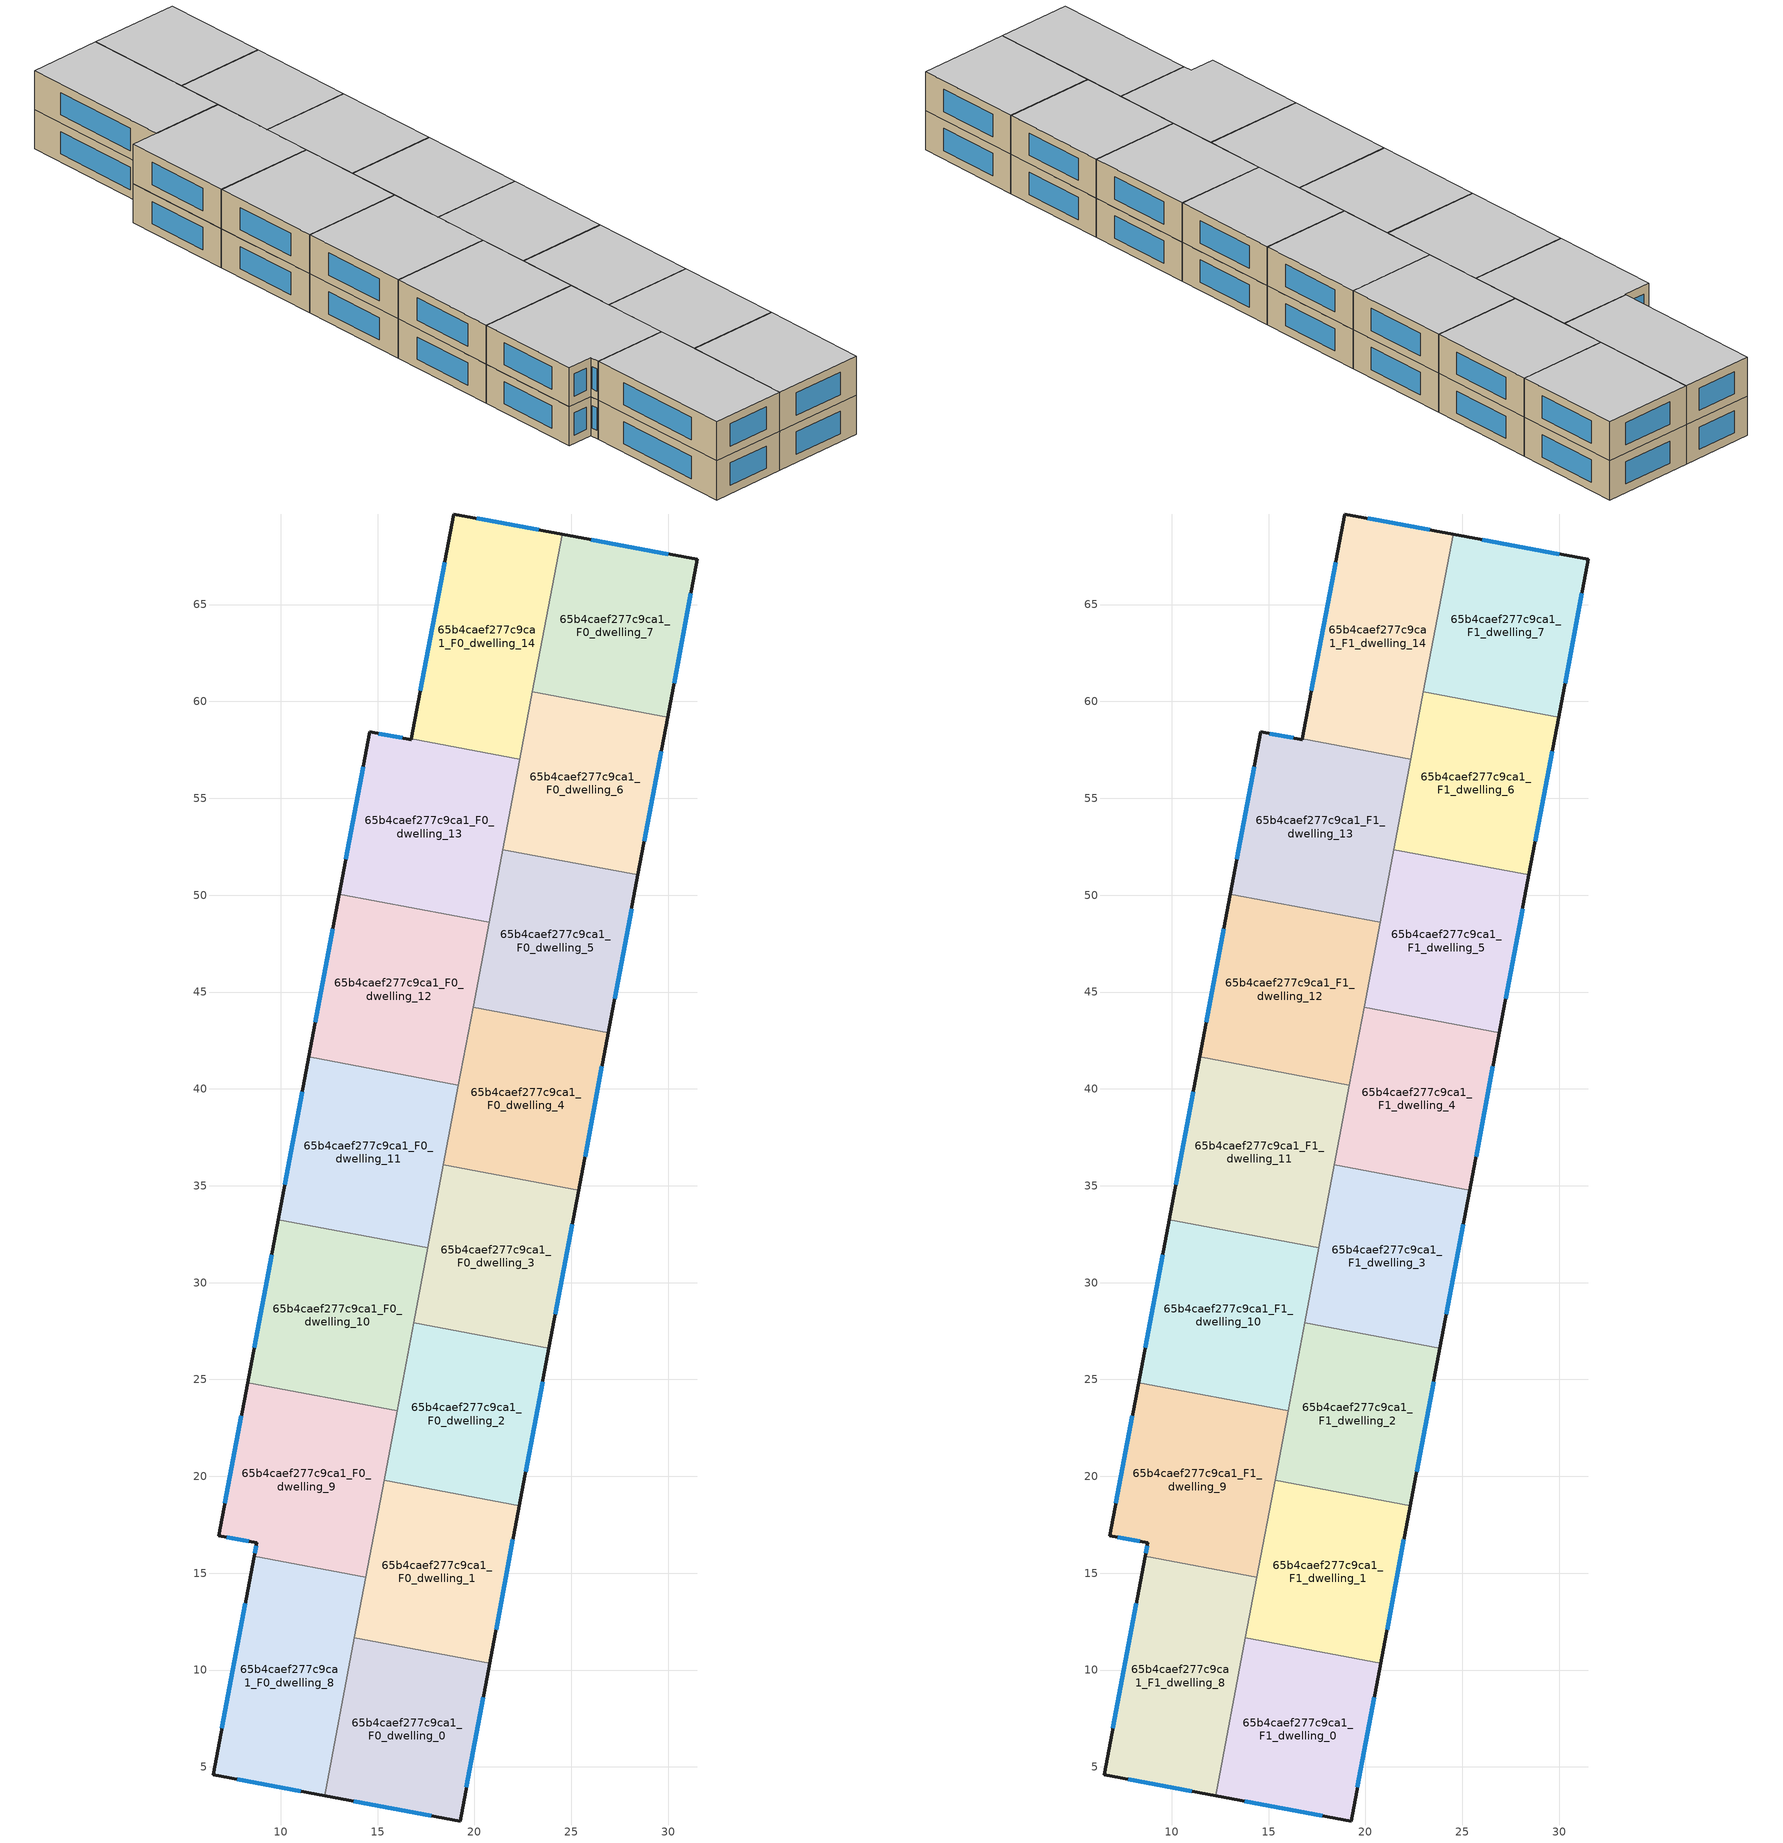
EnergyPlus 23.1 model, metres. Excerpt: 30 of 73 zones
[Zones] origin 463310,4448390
65b4caef277c9ca1_F0_dwelling_0
 floor ground (EU_floor_Construction): 20.79,10.34 19.26,2.21 12.27,3.51 13.81,11.66 z0
 wall outside (EU_wall_Construction): 12.27,3.51 19.26,2.21 20.79,10.34 z0:3
 wall to 65b4caef277c9ca1_F0_dwelling_1 (EU_wall_Construction): 20.79,10.34 13.81,11.66 z0:3
 wall to 65b4caef277c9ca1_F0_dwelling_8 (EU_wall_Construction): 13.81,11.66 12.27,3.51 z0:3
 window (EU_Window_Construction): 19.59,3.95 20.46,8.6 / 13.77,3.23 17.76,2.49 z0.64:2.36
65b4caef277c9ca1_F0_dwelling_1
 floor ground (EU_floor_Construction): 22.32,18.48 20.79,10.34 13.81,11.66 15.34,19.8 z0
 wall outside (EU_wall_Construction): 20.79,10.34 22.32,18.48 z0:3
 wall to 65b4caef277c9ca1_F0_dwelling_2 (EU_wall_Construction): 22.32,18.48 15.34,19.8 z0:3
 wall to 65b4caef277c9ca1_F0_dwelling_9 (EU_wall_Construction): 15.34,19.8 14.39,14.79 z0:3
 wall to 65b4caef277c9ca1_F0_dwelling_8 (EU_wall_Construction): 14.39,14.79 13.81,11.66 z0:3
 window (EU_Window_Construction): 21.12,12.09 21.99,16.74 z0.64:2.36
65b4caef277c9ca1_F0_dwelling_10
 floor ground (EU_floor_Construction): 17.59,31.79 16.01,23.38 8.29,24.83 9.87,33.24 z0
 wall outside (EU_wall_Construction): 9.87,33.24 8.29,24.83 z0:3
 wall to 65b4caef277c9ca1_F0_dwelling_9 (EU_wall_Construction): 8.29,24.83 16.01,23.38 z0:3
 wall to 65b4caef277c9ca1_F0_dwelling_11 (EU_wall_Construction): 17.59,31.79 9.87,33.24 z0:3
 wall to 65b4caef277c9ca1_F0_dwelling_2 (EU_wall_Construction): 16.01,23.38 16.87,27.94 z0:3
 wall to 65b4caef277c9ca1_F0_dwelling_3 (EU_wall_Construction): 16.87,27.94 17.59,31.79 z0:3
 window (EU_Window_Construction): 9.53,31.44 8.63,26.63 z0.64:2.36
65b4caef277c9ca1_F0_dwelling_11
 floor ground (EU_floor_Construction): 19.17,40.2 17.59,31.79 9.87,33.24 11.45,41.65 z0
 wall outside (EU_wall_Construction): 11.45,41.65 9.87,33.24 z0:3
 wall to 65b4caef277c9ca1_F0_dwelling_12 (EU_wall_Construction): 19.17,40.2 11.45,41.65 z0:3
 wall to 65b4caef277c9ca1_F0_dwelling_3 (EU_wall_Construction): 17.59,31.79 18.4,36.08 z0:3
 wall to 65b4caef277c9ca1_F0_dwelling_4 (EU_wall_Construction): 18.4,36.08 19.17,40.2 z0:3
 window (EU_Window_Construction): 11.11,39.85 10.21,35.04 z0.64:2.36
65b4caef277c9ca1_F0_dwelling_12
 floor ground (EU_floor_Construction): 20.76,48.6 19.17,40.2 11.45,41.65 13.03,50.06 z0
 wall outside (EU_wall_Construction): 13.03,50.06 11.45,41.65 z0:3
 wall to 65b4caef277c9ca1_F0_dwelling_13 (EU_wall_Construction): 20.76,48.6 13.03,50.06 z0:3
 wall to 65b4caef277c9ca1_F0_dwelling_5 (EU_wall_Construction): 19.93,44.22 20.76,48.6 z0:3
 wall to 65b4caef277c9ca1_F0_dwelling_4 (EU_wall_Construction): 19.17,40.2 19.93,44.22 z0:3
 window (EU_Window_Construction): 12.69,48.26 11.79,43.45 z0.64:2.36
65b4caef277c9ca1_F0_dwelling_13
 floor ground (EU_floor_Construction): 22.34,57.02 20.76,48.6 13.03,50.06 14.6,58.43 16.74,58.03 16.74,58.07 z0
 wall outside (EU_wall_Construction): 16.74,58.07 16.74,58.03 14.6,58.43 13.03,50.06 z0:3
 wall to 65b4caef277c9ca1_F0_dwelling_14 (EU_wall_Construction): 22.34,57.02 16.74,58.07 z0:3
 wall to 65b4caef277c9ca1_F0_dwelling_6 (EU_wall_Construction): 21.46,52.36 22.34,57.02 z0:3
 wall to 65b4caef277c9ca1_F0_dwelling_5 (EU_wall_Construction): 20.76,48.6 21.46,52.36 z0:3
 window (EU_Window_Construction): 14.26,56.64 13.36,51.85 / 16.28,58.12 15.06,58.34 z0.64:2.36
65b4caef277c9ca1_F0_dwelling_14
 floor ground (EU_floor_Construction): 24.52,68.63 22.34,57.02 16.74,58.07 18.93,69.67 z0
 wall outside (EU_wall_Construction): 24.52,68.63 18.93,69.67 16.74,58.07 z0:3
 wall to 65b4caef277c9ca1_F0_dwelling_7 (EU_wall_Construction): 22.99,60.5 24.52,68.63 z0:3
 wall to 65b4caef277c9ca1_F0_dwelling_6 (EU_wall_Construction): 22.34,57.02 22.99,60.5 z0:3
 window (EU_Window_Construction): 18.46,67.19 17.21,60.55 / 23.33,68.85 20.13,69.45 z0.64:2.36
65b4caef277c9ca1_F0_dwelling_2
 floor ground (EU_floor_Construction): 23.85,26.62 22.32,18.48 15.34,19.8 16.87,27.94 z0
 wall outside (EU_wall_Construction): 22.32,18.48 23.85,26.62 z0:3
 wall to 65b4caef277c9ca1_F0_dwelling_3 (EU_wall_Construction): 23.85,26.62 16.87,27.94 z0:3
 wall to 65b4caef277c9ca1_F0_dwelling_9 (EU_wall_Construction): 16.01,23.38 15.34,19.8 z0:3
 window (EU_Window_Construction): 22.65,20.23 23.52,24.88 z0.64:2.36
65b4caef277c9ca1_F0_dwelling_3
 floor ground (EU_floor_Construction): 25.38,34.76 23.85,26.62 16.87,27.94 18.4,36.08 z0
 wall outside (EU_wall_Construction): 23.85,26.62 25.38,34.76 z0:3
 wall to 65b4caef277c9ca1_F0_dwelling_4 (EU_wall_Construction): 25.38,34.76 18.4,36.08 z0:3
 window (EU_Window_Construction): 24.18,28.37 25.05,33.02 z0.64:2.36
65b4caef277c9ca1_F0_dwelling_4
 floor ground (EU_floor_Construction): 26.91,42.9 25.38,34.76 18.4,36.08 19.93,44.22 z0
 wall outside (EU_wall_Construction): 25.38,34.76 26.91,42.9 z0:3
 wall to 65b4caef277c9ca1_F0_dwelling_5 (EU_wall_Construction): 26.91,42.9 19.93,44.22 z0:3
 window (EU_Window_Construction): 25.71,36.51 26.59,41.16 z0.64:2.36
65b4caef277c9ca1_F0_dwelling_5
 floor ground (EU_floor_Construction): 28.45,51.04 26.91,42.9 19.93,44.22 21.46,52.36 z0
 wall outside (EU_wall_Construction): 26.91,42.9 28.45,51.04 z0:3
 wall to 65b4caef277c9ca1_F0_dwelling_6 (EU_wall_Construction): 28.45,51.04 21.46,52.36 z0:3
 window (EU_Window_Construction): 27.24,44.65 28.12,49.3 z0.64:2.36
65b4caef277c9ca1_F0_dwelling_6
 floor ground (EU_floor_Construction): 29.98,59.18 28.45,51.04 21.46,52.36 22.99,60.5 z0
 wall outside (EU_wall_Construction): 28.45,51.04 29.98,59.18 z0:3
 wall to 65b4caef277c9ca1_F0_dwelling_7 (EU_wall_Construction): 29.98,59.18 22.99,60.5 z0:3
 window (EU_Window_Construction): 28.77,52.79 29.65,57.44 z0.64:2.36
65b4caef277c9ca1_F0_dwelling_7
 floor ground (EU_floor_Construction): 31.51,67.33 29.98,59.18 22.99,60.5 24.52,68.63 z0
 wall outside (EU_wall_Construction): 29.98,59.18 31.51,67.33 24.52,68.63 z0:3
 window (EU_Window_Construction): 30.01,67.61 26.02,68.35 / 30.31,60.93 31.18,65.58 z0.64:2.36
65b4caef277c9ca1_F0_dwelling_8
 floor ground (EU_floor_Construction): 14.4,14.79 12.27,3.51 6.52,4.59 8.63,15.87 z0
 wall outside (EU_wall_Construction): 8.63,15.87 6.52,4.59 12.27,3.51 z0:3
 wall to 65b4caef277c9ca1_F0_dwelling_9 (EU_wall_Construction): 14.4,14.79 8.63,15.87 z0:3
 window (EU_Window_Construction): 7.75,4.36 11.04,3.74 / 8.18,13.46 6.97,7.01 z0.64:2.36
65b4caef277c9ca1_F0_dwelling_9
 floor ground (EU_floor_Construction): 16.01,23.38 14.4,14.79 8.63,15.87 8.76,16.57 6.81,16.93 8.29,24.83 z0
 wall outside (EU_wall_Construction): 8.29,24.83 6.81,16.93 8.76,16.57 8.63,15.87 z0:3
 window (EU_Window_Construction): 8.73,16.42 8.66,16.02 / 7.22,16.85 8.34,16.65 / 7.97,23.14 7.12,18.62 z0.64:2.36
65b4caef277c9ca1_F1_dwelling_0
 floor to 65b4caef277c9ca1_F0_dwelling_0 (EU_floor_Construction): 20.79,10.34 19.26,2.21 12.27,3.51 13.81,11.66 z3
 wall outside (EU_wall_Construction): 12.27,3.51 19.26,2.21 20.79,10.34 z3:6
 wall to 65b4caef277c9ca1_F1_dwelling_1 (EU_wall_Construction): 20.79,10.34 13.81,11.66 z3:6
 wall to 65b4caef277c9ca1_F1_dwelling_8 (EU_wall_Construction): 13.81,11.66 12.27,3.51 z3:6
 window (EU_Window_Construction): 19.59,3.95 20.46,8.6 / 13.77,3.23 17.76,2.49 z3.64:5.36
 ceiling to 65b4caef277c9ca1_F2_dwelling_0 (EU_floor_Construction): 19.26,2.21 20.79,10.34 13.81,11.66 12.27,3.51 z6
65b4caef277c9ca1_F1_dwelling_1
 floor to 65b4caef277c9ca1_F0_dwelling_1 (EU_floor_Construction): 22.32,18.48 20.79,10.34 13.81,11.66 15.34,19.8 z3
 wall outside (EU_wall_Construction): 20.79,10.34 22.32,18.48 z3:6
 wall to 65b4caef277c9ca1_F1_dwelling_2 (EU_wall_Construction): 22.32,18.48 15.34,19.8 z3:6
 wall to 65b4caef277c9ca1_F1_dwelling_9 (EU_wall_Construction): 15.34,19.8 14.39,14.79 z3:6
 wall to 65b4caef277c9ca1_F1_dwelling_8 (EU_wall_Construction): 14.39,14.79 13.81,11.66 z3:6
 window (EU_Window_Construction): 21.12,12.09 21.99,16.74 z3.64:5.36
 ceiling to 65b4caef277c9ca1_F2_dwelling_1 (EU_floor_Construction): 20.79,10.34 22.32,18.48 15.34,19.8 13.81,11.66 z6
65b4caef277c9ca1_F1_dwelling_10
 floor to 65b4caef277c9ca1_F0_dwelling_10 (EU_floor_Construction): 17.59,31.79 16.01,23.38 8.29,24.83 9.87,33.24 z3
 wall outside (EU_wall_Construction): 9.87,33.24 8.29,24.83 z3:6
 wall to 65b4caef277c9ca1_F1_dwelling_9 (EU_wall_Construction): 8.29,24.83 16.01,23.38 z3:6
 wall to 65b4caef277c9ca1_F1_dwelling_11 (EU_wall_Construction): 17.59,31.79 9.87,33.24 z3:6
 wall to 65b4caef277c9ca1_F1_dwelling_2 (EU_wall_Construction): 16.01,23.38 16.87,27.94 z3:6
 wall to 65b4caef277c9ca1_F1_dwelling_3 (EU_wall_Construction): 16.87,27.94 17.59,31.79 z3:6
 window (EU_Window_Construction): 9.53,31.44 8.63,26.63 z3.64:5.36
 ceiling to 65b4caef277c9ca1_F2_dwelling_10 (EU_floor_Construction): 16.01,23.38 17.59,31.79 9.87,33.24 8.29,24.83 z6
65b4caef277c9ca1_F1_dwelling_11
 floor to 65b4caef277c9ca1_F0_dwelling_11 (EU_floor_Construction): 19.17,40.2 17.59,31.79 9.87,33.24 11.45,41.65 z3
 wall outside (EU_wall_Construction): 11.45,41.65 9.87,33.24 z3:6
 wall to 65b4caef277c9ca1_F1_dwelling_12 (EU_wall_Construction): 19.17,40.2 11.45,41.65 z3:6
 wall to 65b4caef277c9ca1_F1_dwelling_3 (EU_wall_Construction): 17.59,31.79 18.4,36.08 z3:6
 wall to 65b4caef277c9ca1_F1_dwelling_4 (EU_wall_Construction): 18.4,36.08 19.17,40.2 z3:6
 window (EU_Window_Construction): 11.11,39.85 10.21,35.04 z3.64:5.36
 ceiling to 65b4caef277c9ca1_F2_dwelling_11 (EU_floor_Construction): 17.59,31.79 19.17,40.2 11.45,41.65 9.87,33.24 z6
65b4caef277c9ca1_F1_dwelling_12
 floor to 65b4caef277c9ca1_F0_dwelling_12 (EU_floor_Construction): 20.76,48.6 19.17,40.2 11.45,41.65 13.03,50.06 z3
 wall outside (EU_wall_Construction): 13.03,50.06 11.45,41.65 z3:6
 wall to 65b4caef277c9ca1_F1_dwelling_13 (EU_wall_Construction): 20.76,48.6 13.03,50.06 z3:6
 wall to 65b4caef277c9ca1_F1_dwelling_5 (EU_wall_Construction): 19.93,44.22 20.76,48.6 z3:6
 wall to 65b4caef277c9ca1_F1_dwelling_4 (EU_wall_Construction): 19.17,40.2 19.93,44.22 z3:6
 window (EU_Window_Construction): 12.69,48.26 11.79,43.45 z3.64:5.36
 ceiling to 65b4caef277c9ca1_F2_dwelling_12 (EU_floor_Construction): 19.17,40.2 20.76,48.6 13.03,50.06 11.45,41.65 z6
65b4caef277c9ca1_F1_dwelling_13
 floor to 65b4caef277c9ca1_F0_dwelling_13 (EU_floor_Construction): 22.34,57.02 20.76,48.6 13.03,50.06 14.6,58.43 16.74,58.03 16.74,58.07 z3
 wall outside (EU_wall_Construction): 16.74,58.07 16.74,58.03 14.6,58.43 13.03,50.06 z3:6
 wall to 65b4caef277c9ca1_F1_dwelling_14 (EU_wall_Construction): 22.34,57.02 16.74,58.07 z3:6
 wall to 65b4caef277c9ca1_F1_dwelling_6 (EU_wall_Construction): 21.46,52.36 22.34,57.02 z3:6
 wall to 65b4caef277c9ca1_F1_dwelling_5 (EU_wall_Construction): 20.76,48.6 21.46,52.36 z3:6
 window (EU_Window_Construction): 14.26,56.64 13.36,51.85 / 16.28,58.12 15.06,58.34 z3.64:5.36
 ceiling to 65b4caef277c9ca1_F2_dwelling_13 (EU_floor_Construction): 20.76,48.6 22.34,57.02 16.74,58.07 16.74,58.03 14.6,58.43 13.03,50.06 z6
65b4caef277c9ca1_F1_dwelling_14
 floor to 65b4caef277c9ca1_F0_dwelling_14 (EU_floor_Construction): 24.52,68.63 22.34,57.02 16.74,58.07 18.93,69.67 z3
 wall outside (EU_wall_Construction): 24.52,68.63 18.93,69.67 16.74,58.07 z3:6
 wall to 65b4caef277c9ca1_F1_dwelling_7 (EU_wall_Construction): 22.99,60.5 24.52,68.63 z3:6
 wall to 65b4caef277c9ca1_F1_dwelling_6 (EU_wall_Construction): 22.34,57.02 22.99,60.5 z3:6
 window (EU_Window_Construction): 18.46,67.19 17.21,60.55 / 23.33,68.85 20.13,69.45 z3.64:5.36
 ceiling to 65b4caef277c9ca1_F2_dwelling_14 (EU_floor_Construction): 22.34,57.02 24.52,68.63 18.93,69.67 16.74,58.07 z6
65b4caef277c9ca1_F1_dwelling_2
 floor to 65b4caef277c9ca1_F0_dwelling_2 (EU_floor_Construction): 23.85,26.62 22.32,18.48 15.34,19.8 16.87,27.94 z3
 wall outside (EU_wall_Construction): 22.32,18.48 23.85,26.62 z3:6
 wall to 65b4caef277c9ca1_F1_dwelling_3 (EU_wall_Construction): 23.85,26.62 16.87,27.94 z3:6
 wall to 65b4caef277c9ca1_F1_dwelling_9 (EU_wall_Construction): 16.01,23.38 15.34,19.8 z3:6
 window (EU_Window_Construction): 22.65,20.23 23.52,24.88 z3.64:5.36
 ceiling to 65b4caef277c9ca1_F2_dwelling_2 (EU_floor_Construction): 22.32,18.48 23.85,26.62 16.87,27.94 15.34,19.8 z6
65b4caef277c9ca1_F1_dwelling_3
 floor to 65b4caef277c9ca1_F0_dwelling_3 (EU_floor_Construction): 25.38,34.76 23.85,26.62 16.87,27.94 18.4,36.08 z3
 wall outside (EU_wall_Construction): 23.85,26.62 25.38,34.76 z3:6
 wall to 65b4caef277c9ca1_F1_dwelling_4 (EU_wall_Construction): 25.38,34.76 18.4,36.08 z3:6
 window (EU_Window_Construction): 24.18,28.37 25.05,33.02 z3.64:5.36
 ceiling to 65b4caef277c9ca1_F2_dwelling_3 (EU_floor_Construction): 23.85,26.62 25.38,34.76 18.4,36.08 16.87,27.94 z6
65b4caef277c9ca1_F1_dwelling_4
 floor to 65b4caef277c9ca1_F0_dwelling_4 (EU_floor_Construction): 26.91,42.9 25.38,34.76 18.4,36.08 19.93,44.22 z3
 wall outside (EU_wall_Construction): 25.38,34.76 26.91,42.9 z3:6
 wall to 65b4caef277c9ca1_F1_dwelling_5 (EU_wall_Construction): 26.91,42.9 19.93,44.22 z3:6
 window (EU_Window_Construction): 25.71,36.51 26.59,41.16 z3.64:5.36
 ceiling to 65b4caef277c9ca1_F2_dwelling_4 (EU_floor_Construction): 25.38,34.76 26.91,42.9 19.93,44.22 18.4,36.08 z6
65b4caef277c9ca1_F1_dwelling_5
 floor to 65b4caef277c9ca1_F0_dwelling_5 (EU_floor_Construction): 28.45,51.04 26.91,42.9 19.93,44.22 21.46,52.36 z3
 wall outside (EU_wall_Construction): 26.91,42.9 28.45,51.04 z3:6
 wall to 65b4caef277c9ca1_F1_dwelling_6 (EU_wall_Construction): 28.45,51.04 21.46,52.36 z3:6
 window (EU_Window_Construction): 27.24,44.65 28.12,49.3 z3.64:5.36
 ceiling to 65b4caef277c9ca1_F2_dwelling_5 (EU_floor_Construction): 26.91,42.9 28.45,51.04 21.46,52.36 19.93,44.22 z6
65b4caef277c9ca1_F1_dwelling_6
 floor to 65b4caef277c9ca1_F0_dwelling_6 (EU_floor_Construction): 29.98,59.18 28.45,51.04 21.46,52.36 22.99,60.5 z3
 wall outside (EU_wall_Construction): 28.45,51.04 29.98,59.18 z3:6
 wall to 65b4caef277c9ca1_F1_dwelling_7 (EU_wall_Construction): 29.98,59.18 22.99,60.5 z3:6
 window (EU_Window_Construction): 28.77,52.79 29.65,57.44 z3.64:5.36
 ceiling to 65b4caef277c9ca1_F2_dwelling_6 (EU_floor_Construction): 28.45,51.04 29.98,59.18 22.99,60.5 21.46,52.36 z6
65b4caef277c9ca1_F1_dwelling_7
 floor to 65b4caef277c9ca1_F0_dwelling_7 (EU_floor_Construction): 31.51,67.33 29.98,59.18 22.99,60.5 24.52,68.63 z3
 wall outside (EU_wall_Construction): 29.98,59.18 31.51,67.33 24.52,68.63 z3:6
 window (EU_Window_Construction): 30.01,67.61 26.02,68.35 / 30.31,60.93 31.18,65.58 z3.64:5.36
 ceiling to 65b4caef277c9ca1_F2_dwelling_7 (EU_floor_Construction): 29.98,59.18 31.51,67.33 24.52,68.63 22.99,60.5 z6
65b4caef277c9ca1_F1_dwelling_8
 floor to 65b4caef277c9ca1_F0_dwelling_8 (EU_floor_Construction): 14.4,14.79 12.27,3.51 6.52,4.59 8.63,15.87 z3
 wall outside (EU_wall_Construction): 8.63,15.87 6.52,4.59 12.27,3.51 z3:6
 wall to 65b4caef277c9ca1_F1_dwelling_9 (EU_wall_Construction): 14.4,14.79 8.63,15.87 z3:6
 window (EU_Window_Construction): 7.75,4.36 11.04,3.74 / 8.18,13.46 6.97,7.01 z3.64:5.36
 ceiling to 65b4caef277c9ca1_F2_dwelling_8 (EU_floor_Construction): 12.27,3.51 14.4,14.79 8.63,15.87 6.52,4.59 z6
65b4caef277c9ca1_F1_dwelling_9
 floor to 65b4caef277c9ca1_F0_dwelling_9 (EU_floor_Construction): 16.01,23.38 14.4,14.79 8.63,15.87 8.76,16.57 6.81,16.93 8.29,24.83 z3
 wall outside (EU_wall_Construction): 8.29,24.83 6.81,16.93 8.76,16.57 8.63,15.87 z3:6
 window (EU_Window_Construction): 8.73,16.42 8.66,16.02 / 7.22,16.85 8.34,16.65 / 7.97,23.14 7.12,18.62 z3.64:5.36
 ceiling to 65b4caef277c9ca1_F2_dwelling_9 (EU_floor_Construction): 14.4,14.79 16.01,23.38 8.29,24.83 6.81,16.93 8.76,16.57 8.63,15.87 z6
[Building]
EU S2 Campaign: North Axis=0; Terrain=City; Solar Distribution=FullExterior
[Site:Location]
Yerevan-Zvartnots.Intl.AP: Latitude=40.15; Longitude=44.383; Time Zone=4; Elevation=854
[SizingPeriod:WeatherFileDays]
AnnualSizingPeriod: Begin Month=1; Begin Day of Month=1; End Month=12; End Day of Month=31; Day of Week for Start Day=Monday; Use Weather File Daylight Saving Period=No; Use Weather File Rain and Snow Indicators=No
[MATERIAL]
EU_InternalMass_Material: Roughness=MediumRough; Thickness=0.1; Conductivity=1; Density=1800; Specific Heat=900; Thermal Absorptance=0.9; Solar Absorptance=0.7; Visible Absorptance=0.7
[MATERIAL:NOMASS] Roughness=MediumRough; Thermal Absorptance=0.9; Solar Absorptance=0.7; Visible Absorptance=0.7
Name | Thermal Resistance
EU_wall_NoMass | 1.05043
EU_floor_NoMass | 0.478065
[WINDOWMATERIAL:SIMPLEGLAZINGSYSTEM]
EU_Window_SimpleGlazing: UFactor=2.5566; Solar Heat Gain Coefficient=0.75; Visible Transmittance=0.75
[CONSTRUCTION]
EU_wall_Construction: EU_wall_NoMass
EU_floor_Construction: EU_floor_NoMass
EU_Window_Construction: EU_Window_SimpleGlazing
EU_InternalMass_Construction: EU_InternalMass_Material
[ZONE] Type=1; Multiplier=1; Ceiling Height=autocalculate; Floor Area=autocalculate; Part of Total Floor Area=Yes
Name | Volume
65b4caef277c9ca1_F0_dwelling_0; 65b4caef277c9ca1_F1_dwelling_0 | 176.543
65b4caef277c9ca1_F0_dwelling_1; 65b4caef277c9ca1_F1_dwelling_1; 65b4caef277c9ca1_F0_dwelling_4; 65b4caef277c9ca1_F1_dwelling_4 | 176.547
65b4caef277c9ca1_F0_dwelling_10; 65b4caef277c9ca1_F1_dwelling_10; 65b4caef277c9ca1_F0_dwelling_8; 65b4caef277c9ca1_F1_dwelling_8 | 201.765
65b4caef277c9ca1_F0_dwelling_11; 65b4caef277c9ca1_F1_dwelling_11 | 201.746
65b4caef277c9ca1_F0_dwelling_12; 65b4caef277c9ca1_F1_dwelling_12 | 201.766
65b4caef277c9ca1_F0_dwelling_13; 65b4caef277c9ca1_F1_dwelling_13 | 201.764
65b4caef277c9ca1_F0_dwelling_14; 65b4caef277c9ca1_F1_dwelling_14 | 201.773
65b4caef277c9ca1_F0_dwelling_2; 65b4caef277c9ca1_F1_dwelling_2 | 176.546
65b4caef277c9ca1_F0_dwelling_3; 65b4caef277c9ca1_F1_dwelling_3 | 176.537
65b4caef277c9ca1_F0_dwelling_5; 65b4caef277c9ca1_F1_dwelling_5 | 176.545
65b4caef277c9ca1_F0_dwelling_6; 65b4caef277c9ca1_F1_dwelling_6 | 176.538
65b4caef277c9ca1_F0_dwelling_7; 65b4caef277c9ca1_F1_dwelling_7 | 176.549
65b4caef277c9ca1_F0_dwelling_9; 65b4caef277c9ca1_F1_dwelling_9 | 201.754
[INTERNALMASS] Construction=EU_InternalMass_Construction
Name | Zone or ZoneList | Surface Area
65b4caef277c9ca1_F0_dwelling_0_EU_InternalMass | 65b4caef277c9ca1_F0_dwelling_0 | 58.8477
65b4caef277c9ca1_F0_dwelling_1_EU_InternalMass | 65b4caef277c9ca1_F0_dwelling_1 | 58.8491
65b4caef277c9ca1_F0_dwelling_2_EU_InternalMass | 65b4caef277c9ca1_F0_dwelling_2 | 58.8484
65b4caef277c9ca1_F0_dwelling_3_EU_InternalMass | 65b4caef277c9ca1_F0_dwelling_3 | 58.8457
65b4caef277c9ca1_F0_dwelling_4_EU_InternalMass | 65b4caef277c9ca1_F0_dwelling_4 | 58.8491
65b4caef277c9ca1_F0_dwelling_5_EU_InternalMass | 65b4caef277c9ca1_F0_dwelling_5 | 58.8484
65b4caef277c9ca1_F0_dwelling_6_EU_InternalMass | 65b4caef277c9ca1_F0_dwelling_6 | 58.8457
65b4caef277c9ca1_F0_dwelling_7_EU_InternalMass | 65b4caef277c9ca1_F0_dwelling_7 | 58.8496
65b4caef277c9ca1_F0_dwelling_8_EU_InternalMass | 65b4caef277c9ca1_F0_dwelling_8 | 67.2549
65b4caef277c9ca1_F0_dwelling_9_EU_InternalMass | 65b4caef277c9ca1_F0_dwelling_9 | 67.2516
65b4caef277c9ca1_F0_dwelling_10_EU_InternalMass | 65b4caef277c9ca1_F0_dwelling_10 | 67.2549
65b4caef277c9ca1_F0_dwelling_11_EU_InternalMass | 65b4caef277c9ca1_F0_dwelling_11 | 67.2487
65b4caef277c9ca1_F0_dwelling_12_EU_InternalMass | 65b4caef277c9ca1_F0_dwelling_12 | 67.2554
65b4caef277c9ca1_F0_dwelling_13_EU_InternalMass | 65b4caef277c9ca1_F0_dwelling_13 | 67.2547
65b4caef277c9ca1_F0_dwelling_14_EU_InternalMass | 65b4caef277c9ca1_F0_dwelling_14 | 67.2577
65b4caef277c9ca1_F1_dwelling_0_EU_InternalMass | 65b4caef277c9ca1_F1_dwelling_0 | 58.8477
65b4caef277c9ca1_F1_dwelling_1_EU_InternalMass | 65b4caef277c9ca1_F1_dwelling_1 | 58.8491
65b4caef277c9ca1_F1_dwelling_2_EU_InternalMass | 65b4caef277c9ca1_F1_dwelling_2 | 58.8484
65b4caef277c9ca1_F1_dwelling_3_EU_InternalMass | 65b4caef277c9ca1_F1_dwelling_3 | 58.8457
65b4caef277c9ca1_F1_dwelling_4_EU_InternalMass | 65b4caef277c9ca1_F1_dwelling_4 | 58.8491
65b4caef277c9ca1_F1_dwelling_5_EU_InternalMass | 65b4caef277c9ca1_F1_dwelling_5 | 58.8484
65b4caef277c9ca1_F1_dwelling_6_EU_InternalMass | 65b4caef277c9ca1_F1_dwelling_6 | 58.8457
65b4caef277c9ca1_F1_dwelling_7_EU_InternalMass | 65b4caef277c9ca1_F1_dwelling_7 | 58.8496
65b4caef277c9ca1_F1_dwelling_8_EU_InternalMass | 65b4caef277c9ca1_F1_dwelling_8 | 67.2549
65b4caef277c9ca1_F1_dwelling_9_EU_InternalMass | 65b4caef277c9ca1_F1_dwelling_9 | 67.2516
65b4caef277c9ca1_F1_dwelling_10_EU_InternalMass | 65b4caef277c9ca1_F1_dwelling_10 | 67.2549
65b4caef277c9ca1_F1_dwelling_11_EU_InternalMass | 65b4caef277c9ca1_F1_dwelling_11 | 67.2487
65b4caef277c9ca1_F1_dwelling_12_EU_InternalMass | 65b4caef277c9ca1_F1_dwelling_12 | 67.2554
65b4caef277c9ca1_F1_dwelling_13_EU_InternalMass | 65b4caef277c9ca1_F1_dwelling_13 | 67.2547
65b4caef277c9ca1_F1_dwelling_14_EU_InternalMass | 65b4caef277c9ca1_F1_dwelling_14 | 67.2577
[OTHEREQUIPMENT] Fuel Type=Electricity; Design Level Calculation Method=Watts/Area; Power per Zone Floor Area=1; Fraction Latent=0; Fraction Radiant=0; Fraction Lost=0; Carbon Dioxide Generation Rate=0; EndUse Subcategory=EU_Step8_InternalGains
Name | Zone or ZoneList or Space or SpaceList | Schedule
EU_Step8_InternalGain_65b4caef277c9ca1_F0_dwelling_0_f000 | 65b4caef277c9ca1_F0_dwelling_0 | EU_Step8_GainSchedule_65b4caef277c9ca1_F0_dwelling_0_f000
EU_Step8_InternalGain_65b4caef277c9ca1_F0_dwelling_1_f000 | 65b4caef277c9ca1_F0_dwelling_1 | EU_Step8_GainSchedule_65b4caef277c9ca1_F0_dwelling_1_f000
EU_Step8_InternalGain_65b4caef277c9ca1_F0_dwelling_2_f000 | 65b4caef277c9ca1_F0_dwelling_2 | EU_Step8_GainSchedule_65b4caef277c9ca1_F0_dwelling_2_f000
EU_Step8_InternalGain_65b4caef277c9ca1_F0_dwelling_3_f000 | 65b4caef277c9ca1_F0_dwelling_3 | EU_Step8_GainSchedule_65b4caef277c9ca1_F0_dwelling_3_f000
EU_Step8_InternalGain_65b4caef277c9ca1_F0_dwelling_4_f000 | 65b4caef277c9ca1_F0_dwelling_4 | EU_Step8_GainSchedule_65b4caef277c9ca1_F0_dwelling_4_f000
EU_Step8_InternalGain_65b4caef277c9ca1_F0_dwelling_5_f000 | 65b4caef277c9ca1_F0_dwelling_5 | EU_Step8_GainSchedule_65b4caef277c9ca1_F0_dwelling_5_f000
EU_Step8_InternalGain_65b4caef277c9ca1_F0_dwelling_6_f000 | 65b4caef277c9ca1_F0_dwelling_6 | EU_Step8_GainSchedule_65b4caef277c9ca1_F0_dwelling_6_f000
EU_Step8_InternalGain_65b4caef277c9ca1_F0_dwelling_7_f000 | 65b4caef277c9ca1_F0_dwelling_7 | EU_Step8_GainSchedule_65b4caef277c9ca1_F0_dwelling_7_f000
EU_Step8_InternalGain_65b4caef277c9ca1_F0_dwelling_8_f000 | 65b4caef277c9ca1_F0_dwelling_8 | EU_Step8_GainSchedule_65b4caef277c9ca1_F0_dwelling_8_f000
EU_Step8_InternalGain_65b4caef277c9ca1_F0_dwelling_9_f000 | 65b4caef277c9ca1_F0_dwelling_9 | EU_Step8_GainSchedule_65b4caef277c9ca1_F0_dwelling_9_f000
EU_Step8_InternalGain_65b4caef277c9ca1_F0_dwelling_10_f000 | 65b4caef277c9ca1_F0_dwelling_10 | EU_Step8_GainSchedule_65b4caef277c9ca1_F0_dwelling_10_f000
EU_Step8_InternalGain_65b4caef277c9ca1_F0_dwelling_11_f000 | 65b4caef277c9ca1_F0_dwelling_11 | EU_Step8_GainSchedule_65b4caef277c9ca1_F0_dwelling_11_f000
EU_Step8_InternalGain_65b4caef277c9ca1_F0_dwelling_12_f000 | 65b4caef277c9ca1_F0_dwelling_12 | EU_Step8_GainSchedule_65b4caef277c9ca1_F0_dwelling_12_f000
EU_Step8_InternalGain_65b4caef277c9ca1_F0_dwelling_13_f000 | 65b4caef277c9ca1_F0_dwelling_13 | EU_Step8_GainSchedule_65b4caef277c9ca1_F0_dwelling_13_f000
EU_Step8_InternalGain_65b4caef277c9ca1_F0_dwelling_14_f000 | 65b4caef277c9ca1_F0_dwelling_14 | EU_Step8_GainSchedule_65b4caef277c9ca1_F0_dwelling_14_f000
EU_Step8_InternalGain_65b4caef277c9ca1_F1_dwelling_0_f000 | 65b4caef277c9ca1_F1_dwelling_0 | EU_Step8_GainSchedule_65b4caef277c9ca1_F1_dwelling_0_f000
EU_Step8_InternalGain_65b4caef277c9ca1_F1_dwelling_1_f000 | 65b4caef277c9ca1_F1_dwelling_1 | EU_Step8_GainSchedule_65b4caef277c9ca1_F1_dwelling_1_f000
EU_Step8_InternalGain_65b4caef277c9ca1_F1_dwelling_2_f000 | 65b4caef277c9ca1_F1_dwelling_2 | EU_Step8_GainSchedule_65b4caef277c9ca1_F1_dwelling_2_f000
EU_Step8_InternalGain_65b4caef277c9ca1_F1_dwelling_3_f000 | 65b4caef277c9ca1_F1_dwelling_3 | EU_Step8_GainSchedule_65b4caef277c9ca1_F1_dwelling_3_f000
EU_Step8_InternalGain_65b4caef277c9ca1_F1_dwelling_4_f000 | 65b4caef277c9ca1_F1_dwelling_4 | EU_Step8_GainSchedule_65b4caef277c9ca1_F1_dwelling_4_f000
EU_Step8_InternalGain_65b4caef277c9ca1_F1_dwelling_5_f000 | 65b4caef277c9ca1_F1_dwelling_5 | EU_Step8_GainSchedule_65b4caef277c9ca1_F1_dwelling_5_f000
EU_Step8_InternalGain_65b4caef277c9ca1_F1_dwelling_6_f000 | 65b4caef277c9ca1_F1_dwelling_6 | EU_Step8_GainSchedule_65b4caef277c9ca1_F1_dwelling_6_f000
EU_Step8_InternalGain_65b4caef277c9ca1_F1_dwelling_7_f000 | 65b4caef277c9ca1_F1_dwelling_7 | EU_Step8_GainSchedule_65b4caef277c9ca1_F1_dwelling_7_f000
EU_Step8_InternalGain_65b4caef277c9ca1_F1_dwelling_8_f000 | 65b4caef277c9ca1_F1_dwelling_8 | EU_Step8_GainSchedule_65b4caef277c9ca1_F1_dwelling_8_f000
EU_Step8_InternalGain_65b4caef277c9ca1_F1_dwelling_9_f000 | 65b4caef277c9ca1_F1_dwelling_9 | EU_Step8_GainSchedule_65b4caef277c9ca1_F1_dwelling_9_f000
EU_Step8_InternalGain_65b4caef277c9ca1_F1_dwelling_10_f000 | 65b4caef277c9ca1_F1_dwelling_10 | EU_Step8_GainSchedule_65b4caef277c9ca1_F1_dwelling_10_f000
EU_Step8_InternalGain_65b4caef277c9ca1_F1_dwelling_11_f000 | 65b4caef277c9ca1_F1_dwelling_11 | EU_Step8_GainSchedule_65b4caef277c9ca1_F1_dwelling_11_f000
EU_Step8_InternalGain_65b4caef277c9ca1_F1_dwelling_12_f000 | 65b4caef277c9ca1_F1_dwelling_12 | EU_Step8_GainSchedule_65b4caef277c9ca1_F1_dwelling_12_f000
EU_Step8_InternalGain_65b4caef277c9ca1_F1_dwelling_13_f000 | 65b4caef277c9ca1_F1_dwelling_13 | EU_Step8_GainSchedule_65b4caef277c9ca1_F1_dwelling_13_f000
EU_Step8_InternalGain_65b4caef277c9ca1_F1_dwelling_14_f000 | 65b4caef277c9ca1_F1_dwelling_14 | EU_Step8_GainSchedule_65b4caef277c9ca1_F1_dwelling_14_f000
[ZONEVENTILATION:DESIGNFLOWRATE] Schedule=EU_AlwaysOn; Design Flow Rate Calculation Method=AirChanges/Hour; Air Changes per Hour=0.557805; Ventilation Type=Natural; Fan Pressure Rise=0; Fan Total Efficiency=1; Constant Term Coefficient=1; Temperature Term Coefficient=0; Velocity Term Coefficient=0; Velocity Squared Term Coefficient=0; Minimum Indoor Temperature=-100; Maximum Indoor Temperature=100; Delta Temperature=-100; Minimum Outdoor Temperature=-100; Maximum Outdoor Temperature=100; Maximum Wind Speed=40
Name | Zone or ZoneList or Space or SpaceList
EU_ConstantAir_65b4caef277c9ca1_F0_dwelling_0 | 65b4caef277c9ca1_F0_dwelling_0
EU_ConstantAir_65b4caef277c9ca1_F0_dwelling_1 | 65b4caef277c9ca1_F0_dwelling_1
EU_ConstantAir_65b4caef277c9ca1_F0_dwelling_2 | 65b4caef277c9ca1_F0_dwelling_2
EU_ConstantAir_65b4caef277c9ca1_F0_dwelling_3 | 65b4caef277c9ca1_F0_dwelling_3
EU_ConstantAir_65b4caef277c9ca1_F0_dwelling_4 | 65b4caef277c9ca1_F0_dwelling_4
EU_ConstantAir_65b4caef277c9ca1_F0_dwelling_5 | 65b4caef277c9ca1_F0_dwelling_5
EU_ConstantAir_65b4caef277c9ca1_F0_dwelling_6 | 65b4caef277c9ca1_F0_dwelling_6
EU_ConstantAir_65b4caef277c9ca1_F0_dwelling_7 | 65b4caef277c9ca1_F0_dwelling_7
EU_ConstantAir_65b4caef277c9ca1_F0_dwelling_8 | 65b4caef277c9ca1_F0_dwelling_8
EU_ConstantAir_65b4caef277c9ca1_F0_dwelling_9 | 65b4caef277c9ca1_F0_dwelling_9
EU_ConstantAir_65b4caef277c9ca1_F0_dwelling_10 | 65b4caef277c9ca1_F0_dwelling_10
EU_ConstantAir_65b4caef277c9ca1_F0_dwelling_11 | 65b4caef277c9ca1_F0_dwelling_11
EU_ConstantAir_65b4caef277c9ca1_F0_dwelling_12 | 65b4caef277c9ca1_F0_dwelling_12
EU_ConstantAir_65b4caef277c9ca1_F0_dwelling_13 | 65b4caef277c9ca1_F0_dwelling_13
EU_ConstantAir_65b4caef277c9ca1_F0_dwelling_14 | 65b4caef277c9ca1_F0_dwelling_14
EU_ConstantAir_65b4caef277c9ca1_F1_dwelling_0 | 65b4caef277c9ca1_F1_dwelling_0
EU_ConstantAir_65b4caef277c9ca1_F1_dwelling_1 | 65b4caef277c9ca1_F1_dwelling_1
EU_ConstantAir_65b4caef277c9ca1_F1_dwelling_2 | 65b4caef277c9ca1_F1_dwelling_2
EU_ConstantAir_65b4caef277c9ca1_F1_dwelling_3 | 65b4caef277c9ca1_F1_dwelling_3
EU_ConstantAir_65b4caef277c9ca1_F1_dwelling_4 | 65b4caef277c9ca1_F1_dwelling_4
EU_ConstantAir_65b4caef277c9ca1_F1_dwelling_5 | 65b4caef277c9ca1_F1_dwelling_5
EU_ConstantAir_65b4caef277c9ca1_F1_dwelling_6 | 65b4caef277c9ca1_F1_dwelling_6
EU_ConstantAir_65b4caef277c9ca1_F1_dwelling_7 | 65b4caef277c9ca1_F1_dwelling_7
EU_ConstantAir_65b4caef277c9ca1_F1_dwelling_8 | 65b4caef277c9ca1_F1_dwelling_8
EU_ConstantAir_65b4caef277c9ca1_F1_dwelling_9 | 65b4caef277c9ca1_F1_dwelling_9
EU_ConstantAir_65b4caef277c9ca1_F1_dwelling_10 | 65b4caef277c9ca1_F1_dwelling_10
EU_ConstantAir_65b4caef277c9ca1_F1_dwelling_11 | 65b4caef277c9ca1_F1_dwelling_11
EU_ConstantAir_65b4caef277c9ca1_F1_dwelling_12 | 65b4caef277c9ca1_F1_dwelling_12
EU_ConstantAir_65b4caef277c9ca1_F1_dwelling_13 | 65b4caef277c9ca1_F1_dwelling_13
EU_ConstantAir_65b4caef277c9ca1_F1_dwelling_14 | 65b4caef277c9ca1_F1_dwelling_14
[HVACTEMPLATE:THERMOSTAT] Constant Heating Setpoint=20; Constant Cooling Setpoint=50
EU_HeatOnly_65b4caef277c9ca1_F0_dwelling_0; EU_HeatOnly_65b4caef277c9ca1_F0_dwelling_1; EU_HeatOnly_65b4caef277c9ca1_F0_dwelling_2; EU_HeatOnly_65b4caef277c9ca1_F0_dwelling_3; EU_HeatOnly_65b4caef277c9ca1_F0_dwelling_4; EU_HeatOnly_65b4caef277c9ca1_F0_dwelling_5; EU_HeatOnly_65b4caef277c9ca1_F0_dwelling_6; EU_HeatOnly_65b4caef277c9ca1_F0_dwelling_7; EU_HeatOnly_65b4caef277c9ca1_F0_dwelling_8; EU_HeatOnly_65b4caef277c9ca1_F0_dwelling_9; EU_HeatOnly_65b4caef277c9ca1_F0_dwelling_10; EU_HeatOnly_65b4caef277c9ca1_F0_dwelling_11; EU_HeatOnly_65b4caef277c9ca1_F0_dwelling_12; EU_HeatOnly_65b4caef277c9ca1_F0_dwelling_13; EU_HeatOnly_65b4caef277c9ca1_F0_dwelling_14; EU_HeatOnly_65b4caef277c9ca1_F1_dwelling_0; EU_HeatOnly_65b4caef277c9ca1_F1_dwelling_1; EU_HeatOnly_65b4caef277c9ca1_F1_dwelling_2; EU_HeatOnly_65b4caef277c9ca1_F1_dwelling_3; EU_HeatOnly_65b4caef277c9ca1_F1_dwelling_4; EU_HeatOnly_65b4caef277c9ca1_F1_dwelling_5; EU_HeatOnly_65b4caef277c9ca1_F1_dwelling_6; EU_HeatOnly_65b4caef277c9ca1_F1_dwelling_7; EU_HeatOnly_65b4caef277c9ca1_F1_dwelling_8; EU_HeatOnly_65b4caef277c9ca1_F1_dwelling_9; EU_HeatOnly_65b4caef277c9ca1_F1_dwelling_10; EU_HeatOnly_65b4caef277c9ca1_F1_dwelling_11; EU_HeatOnly_65b4caef277c9ca1_F1_dwelling_12; EU_HeatOnly_65b4caef277c9ca1_F1_dwelling_13; EU_HeatOnly_65b4caef277c9ca1_F1_dwelling_14; EU_HeatOnly_65b4caef277c9ca1_F2_dwelling_0; EU_HeatOnly_65b4caef277c9ca1_F2_dwelling_1; EU_HeatOnly_65b4caef277c9ca1_F2_dwelling_2; EU_HeatOnly_65b4caef277c9ca1_F2_dwelling_3; EU_HeatOnly_65b4caef277c9ca1_F2_dwelling_4; EU_HeatOnly_65b4caef277c9ca1_F2_dwelling_5; EU_HeatOnly_65b4caef277c9ca1_F2_dwelling_6; EU_HeatOnly_65b4caef277c9ca1_F2_dwelling_7; EU_HeatOnly_65b4caef277c9ca1_F2_dwelling_8; EU_HeatOnly_65b4caef277c9ca1_F2_dwelling_9; EU_HeatOnly_65b4caef277c9ca1_F2_dwelling_10; EU_HeatOnly_65b4caef277c9ca1_F2_dwelling_11; EU_HeatOnly_65b4caef277c9ca1_F2_dwelling_12
[HVACTEMPLATE:ZONE:IDEALLOADSAIRSYSTEM] System Availability Schedule=EU_AlwaysOn; Maximum Heating Supply Air Temperature=50; Minimum Cooling Supply Air Temperature=13; Maximum Heating Supply Air Humidity Ratio=0.0156; Minimum Cooling Supply Air Humidity Ratio=0.0077; Heating Limit=NoLimit; Cooling Limit=NoLimit; Heating Availability Schedule=EU_AlwaysOn; Cooling Availability Schedule=EU_CoolingOff; Dehumidification Control Type=ConstantSensibleHeatRatio; Cooling Sensible Heat Ratio=0.7; Dehumidification Setpoint=60; Humidification Control Type=None; Humidification Setpoint=30; Outdoor Air Method=None; Outdoor Air Flow Rate per Person=0.00944; Outdoor Air Flow Rate per Zone Floor Area=0; Outdoor Air Flow Rate per Zone=0; Demand Controlled Ventilation Type=None; Outdoor Air Economizer Type=NoEconomizer; Heat Recovery Type=None; Sensible Heat Recovery Effectiveness=0.7; Latent Heat Recovery Effectiveness=0.65
Name | Template Thermostat
65b4caef277c9ca1_F0_dwelling_0 | EU_HeatOnly_65b4caef277c9ca1_F0_dwelling_0
65b4caef277c9ca1_F0_dwelling_1 | EU_HeatOnly_65b4caef277c9ca1_F0_dwelling_1
65b4caef277c9ca1_F0_dwelling_2 | EU_HeatOnly_65b4caef277c9ca1_F0_dwelling_2
65b4caef277c9ca1_F0_dwelling_3 | EU_HeatOnly_65b4caef277c9ca1_F0_dwelling_3
65b4caef277c9ca1_F0_dwelling_4 | EU_HeatOnly_65b4caef277c9ca1_F0_dwelling_4
65b4caef277c9ca1_F0_dwelling_5 | EU_HeatOnly_65b4caef277c9ca1_F0_dwelling_5
65b4caef277c9ca1_F0_dwelling_6 | EU_HeatOnly_65b4caef277c9ca1_F0_dwelling_6
65b4caef277c9ca1_F0_dwelling_7 | EU_HeatOnly_65b4caef277c9ca1_F0_dwelling_7
65b4caef277c9ca1_F0_dwelling_8 | EU_HeatOnly_65b4caef277c9ca1_F0_dwelling_8
65b4caef277c9ca1_F0_dwelling_9 | EU_HeatOnly_65b4caef277c9ca1_F0_dwelling_9
65b4caef277c9ca1_F0_dwelling_10 | EU_HeatOnly_65b4caef277c9ca1_F0_dwelling_10
65b4caef277c9ca1_F0_dwelling_11 | EU_HeatOnly_65b4caef277c9ca1_F0_dwelling_11
65b4caef277c9ca1_F0_dwelling_12 | EU_HeatOnly_65b4caef277c9ca1_F0_dwelling_12
65b4caef277c9ca1_F0_dwelling_13 | EU_HeatOnly_65b4caef277c9ca1_F0_dwelling_13
65b4caef277c9ca1_F0_dwelling_14 | EU_HeatOnly_65b4caef277c9ca1_F0_dwelling_14
65b4caef277c9ca1_F1_dwelling_0 | EU_HeatOnly_65b4caef277c9ca1_F1_dwelling_0
65b4caef277c9ca1_F1_dwelling_1 | EU_HeatOnly_65b4caef277c9ca1_F1_dwelling_1
65b4caef277c9ca1_F1_dwelling_2 | EU_HeatOnly_65b4caef277c9ca1_F1_dwelling_2
65b4caef277c9ca1_F1_dwelling_3 | EU_HeatOnly_65b4caef277c9ca1_F1_dwelling_3
65b4caef277c9ca1_F1_dwelling_4 | EU_HeatOnly_65b4caef277c9ca1_F1_dwelling_4
65b4caef277c9ca1_F1_dwelling_5 | EU_HeatOnly_65b4caef277c9ca1_F1_dwelling_5
65b4caef277c9ca1_F1_dwelling_6 | EU_HeatOnly_65b4caef277c9ca1_F1_dwelling_6
65b4caef277c9ca1_F1_dwelling_7 | EU_HeatOnly_65b4caef277c9ca1_F1_dwelling_7
65b4caef277c9ca1_F1_dwelling_8 | EU_HeatOnly_65b4caef277c9ca1_F1_dwelling_8
65b4caef277c9ca1_F1_dwelling_9 | EU_HeatOnly_65b4caef277c9ca1_F1_dwelling_9
65b4caef277c9ca1_F1_dwelling_10 | EU_HeatOnly_65b4caef277c9ca1_F1_dwelling_10
65b4caef277c9ca1_F1_dwelling_11 | EU_HeatOnly_65b4caef277c9ca1_F1_dwelling_11
65b4caef277c9ca1_F1_dwelling_12 | EU_HeatOnly_65b4caef277c9ca1_F1_dwelling_12
65b4caef277c9ca1_F1_dwelling_13 | EU_HeatOnly_65b4caef277c9ca1_F1_dwelling_13
65b4caef277c9ca1_F1_dwelling_14 | EU_HeatOnly_65b4caef277c9ca1_F1_dwelling_14
[SIZING:ZONE] Zone Cooling Design Supply Air Temperature Input Method=SupplyAirTemperature; Zone Cooling Design Supply Air Temperature=13; Zone Heating Design Supply Air Temperature Input Method=SupplyAirTemperature; Zone Heating Design Supply Air Temperature=50; Zone Cooling Design Supply Air Humidity Ratio=0.008; Zone Heating Design Supply Air Humidity Ratio=0.008; Cooling Design Air Flow Method=DesignDay; Cooling Design Air Flow Rate=0; Cooling Minimum Air Flow per Zone Floor Area=0.000762; Cooling Minimum Air Flow=0; Cooling Minimum Air Flow Fraction=0.2; Heating Design Air Flow Method=DesignDay; Heating Design Air Flow Rate=0; Heating Maximum Air Flow per Zone Floor Area=0.002032; Heating Maximum Air Flow=0.141576; Heating Maximum Air Flow Fraction=0.3; Account for Dedicated Outdoor Air System=No; Dedicated Outdoor Air System Control Strategy=NeutralSupplyAir; Dedicated Outdoor Air Low Setpoint Temperature for Design=autosize; Dedicated Outdoor Air High Setpoint Temperature for Design=autosize; Zone Load Sizing Method=Sensible Load Only No Latent Load; Zone Latent Cooling Design Supply Air Humidity Ratio Input Method=HumidityRatioDifference; Zone Cooling Design Supply Air Humidity Ratio Difference=0.005; Zone Latent Heating Design Supply Air Humidity Ratio Input Method=HumidityRatioDifference; Zone Humidification Design Supply Air Humidity Ratio Difference=0.005
65b4caef277c9ca1_F0_dwelling_0; 65b4caef277c9ca1_F0_dwelling_1; 65b4caef277c9ca1_F0_dwelling_2; 65b4caef277c9ca1_F0_dwelling_3; 65b4caef277c9ca1_F0_dwelling_4; 65b4caef277c9ca1_F0_dwelling_5; 65b4caef277c9ca1_F0_dwelling_6; 65b4caef277c9ca1_F0_dwelling_7; 65b4caef277c9ca1_F0_dwelling_8; 65b4caef277c9ca1_F0_dwelling_9; 65b4caef277c9ca1_F0_dwelling_10; 65b4caef277c9ca1_F0_dwelling_11; 65b4caef277c9ca1_F0_dwelling_12; 65b4caef277c9ca1_F0_dwelling_13; 65b4caef277c9ca1_F0_dwelling_14; 65b4caef277c9ca1_F1_dwelling_0; 65b4caef277c9ca1_F1_dwelling_1; 65b4caef277c9ca1_F1_dwelling_2; 65b4caef277c9ca1_F1_dwelling_3; 65b4caef277c9ca1_F1_dwelling_4; 65b4caef277c9ca1_F1_dwelling_5; 65b4caef277c9ca1_F1_dwelling_6; 65b4caef277c9ca1_F1_dwelling_7; 65b4caef277c9ca1_F1_dwelling_8; 65b4caef277c9ca1_F1_dwelling_9; 65b4caef277c9ca1_F1_dwelling_10; 65b4caef277c9ca1_F1_dwelling_11; 65b4caef277c9ca1_F1_dwelling_12; 65b4caef277c9ca1_F1_dwelling_13; 65b4caef277c9ca1_F1_dwelling_14
[SCHEDULE:CONSTANT]
Name | Hourly Value
EU_AlwaysOn | 1
EU_CoolingOff | 0
[SCHEDULE:FILE] Column Number=1; Rows to Skip at Top=0; Number of Hours of Data=8760; Column Separator=Comma; Interpolate to Timestep=No; Minutes per Item=60; Adjust Schedule for Daylight Savings=Yes
Name | File
EU_Step8_GainSchedule_65b4caef277c9ca1_F0_dwelling_0_f000 | ../../schedules/65b4caef277c9ca1/65b4caef277c9ca1_F0_dwelling_0_f000_gain.csv
EU_Step8_GainSchedule_65b4caef277c9ca1_F0_dwelling_1_f000 | ../../schedules/65b4caef277c9ca1/65b4caef277c9ca1_F0_dwelling_1_f000_gain.csv
EU_Step8_GainSchedule_65b4caef277c9ca1_F0_dwelling_2_f000 | ../../schedules/65b4caef277c9ca1/65b4caef277c9ca1_F0_dwelling_2_f000_gain.csv
EU_Step8_GainSchedule_65b4caef277c9ca1_F0_dwelling_3_f000 | ../../schedules/65b4caef277c9ca1/65b4caef277c9ca1_F0_dwelling_3_f000_gain.csv
EU_Step8_GainSchedule_65b4caef277c9ca1_F0_dwelling_4_f000 | ../../schedules/65b4caef277c9ca1/65b4caef277c9ca1_F0_dwelling_4_f000_gain.csv
EU_Step8_GainSchedule_65b4caef277c9ca1_F0_dwelling_5_f000 | ../../schedules/65b4caef277c9ca1/65b4caef277c9ca1_F0_dwelling_5_f000_gain.csv
EU_Step8_GainSchedule_65b4caef277c9ca1_F0_dwelling_6_f000 | ../../schedules/65b4caef277c9ca1/65b4caef277c9ca1_F0_dwelling_6_f000_gain.csv
EU_Step8_GainSchedule_65b4caef277c9ca1_F0_dwelling_7_f000 | ../../schedules/65b4caef277c9ca1/65b4caef277c9ca1_F0_dwelling_7_f000_gain.csv
EU_Step8_GainSchedule_65b4caef277c9ca1_F0_dwelling_8_f000 | ../../schedules/65b4caef277c9ca1/65b4caef277c9ca1_F0_dwelling_8_f000_gain.csv
EU_Step8_GainSchedule_65b4caef277c9ca1_F0_dwelling_9_f000 | ../../schedules/65b4caef277c9ca1/65b4caef277c9ca1_F0_dwelling_9_f000_gain.csv
EU_Step8_GainSchedule_65b4caef277c9ca1_F0_dwelling_10_f000 | ../../schedules/65b4caef277c9ca1/65b4caef277c9ca1_F0_dwelling_10_f000_gain.csv
EU_Step8_GainSchedule_65b4caef277c9ca1_F0_dwelling_11_f000 | ../../schedules/65b4caef277c9ca1/65b4caef277c9ca1_F0_dwelling_11_f000_gain.csv
EU_Step8_GainSchedule_65b4caef277c9ca1_F0_dwelling_12_f000 | ../../schedules/65b4caef277c9ca1/65b4caef277c9ca1_F0_dwelling_12_f000_gain.csv
EU_Step8_GainSchedule_65b4caef277c9ca1_F0_dwelling_13_f000 | ../../schedules/65b4caef277c9ca1/65b4caef277c9ca1_F0_dwelling_13_f000_gain.csv
EU_Step8_GainSchedule_65b4caef277c9ca1_F0_dwelling_14_f000 | ../../schedules/65b4caef277c9ca1/65b4caef277c9ca1_F0_dwelling_14_f000_gain.csv
EU_Step8_GainSchedule_65b4caef277c9ca1_F1_dwelling_0_f000 | ../../schedules/65b4caef277c9ca1/65b4caef277c9ca1_F1_dwelling_0_f000_gain.csv
EU_Step8_GainSchedule_65b4caef277c9ca1_F1_dwelling_1_f000 | ../../schedules/65b4caef277c9ca1/65b4caef277c9ca1_F1_dwelling_1_f000_gain.csv
EU_Step8_GainSchedule_65b4caef277c9ca1_F1_dwelling_2_f000 | ../../schedules/65b4caef277c9ca1/65b4caef277c9ca1_F1_dwelling_2_f000_gain.csv
EU_Step8_GainSchedule_65b4caef277c9ca1_F1_dwelling_3_f000 | ../../schedules/65b4caef277c9ca1/65b4caef277c9ca1_F1_dwelling_3_f000_gain.csv
EU_Step8_GainSchedule_65b4caef277c9ca1_F1_dwelling_4_f000 | ../../schedules/65b4caef277c9ca1/65b4caef277c9ca1_F1_dwelling_4_f000_gain.csv
EU_Step8_GainSchedule_65b4caef277c9ca1_F1_dwelling_5_f000 | ../../schedules/65b4caef277c9ca1/65b4caef277c9ca1_F1_dwelling_5_f000_gain.csv
EU_Step8_GainSchedule_65b4caef277c9ca1_F1_dwelling_6_f000 | ../../schedules/65b4caef277c9ca1/65b4caef277c9ca1_F1_dwelling_6_f000_gain.csv
EU_Step8_GainSchedule_65b4caef277c9ca1_F1_dwelling_7_f000 | ../../schedules/65b4caef277c9ca1/65b4caef277c9ca1_F1_dwelling_7_f000_gain.csv
EU_Step8_GainSchedule_65b4caef277c9ca1_F1_dwelling_8_f000 | ../../schedules/65b4caef277c9ca1/65b4caef277c9ca1_F1_dwelling_8_f000_gain.csv
EU_Step8_GainSchedule_65b4caef277c9ca1_F1_dwelling_9_f000 | ../../schedules/65b4caef277c9ca1/65b4caef277c9ca1_F1_dwelling_9_f000_gain.csv
EU_Step8_GainSchedule_65b4caef277c9ca1_F1_dwelling_10_f000 | ../../schedules/65b4caef277c9ca1/65b4caef277c9ca1_F1_dwelling_10_f000_gain.csv
EU_Step8_GainSchedule_65b4caef277c9ca1_F1_dwelling_11_f000 | ../../schedules/65b4caef277c9ca1/65b4caef277c9ca1_F1_dwelling_11_f000_gain.csv
EU_Step8_GainSchedule_65b4caef277c9ca1_F1_dwelling_12_f000 | ../../schedules/65b4caef277c9ca1/65b4caef277c9ca1_F1_dwelling_12_f000_gain.csv
EU_Step8_GainSchedule_65b4caef277c9ca1_F1_dwelling_13_f000 | ../../schedules/65b4caef277c9ca1/65b4caef277c9ca1_F1_dwelling_13_f000_gain.csv
EU_Step8_GainSchedule_65b4caef277c9ca1_F1_dwelling_14_f000 | ../../schedules/65b4caef277c9ca1/65b4caef277c9ca1_F1_dwelling_14_f000_gain.csv
